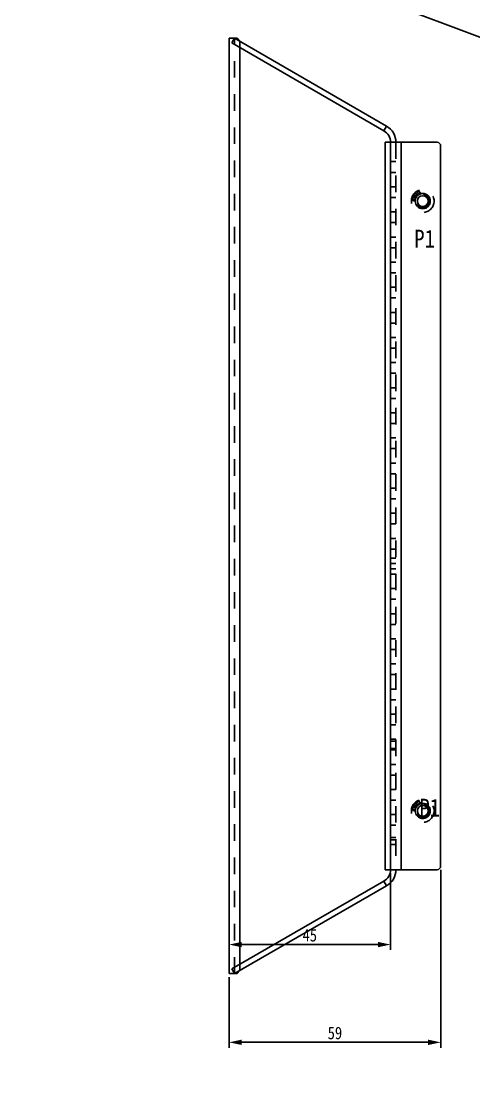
# Model space of a CAD drawing. Header units: millimetres. Extents: x -177 to 18421, y -5017 to 3255.
# Drawn here: x 9817.4 to 9943.7, y 139.8 to 435.2 of the extents above; entities that cross this region are included whole.
import ezdxf

# ---------------------------------------------------------------- set-up
doc = ezdxf.new("R2010")
doc.units = ezdxf.units.MM
doc.header["$LTSCALE"] = 46.255
doc.header["$PDMODE"] = 3
doc.header["$PDSIZE"] = 8
doc.linetypes.add('HIDDEN', pattern=[0.2, 0.1, -0.1])
doc.layers.get('0').update_dxf_attribs({"linetype": 'CONTINUOUS'})
doc.layers.get('Defpoints').update_dxf_attribs({"linetype": 'CONTINUOUS'})
doc.layers.add('02___PRT_ALL_AXES', color=7, linetype='CONTINUOUS')
doc.layers.add('DEFAULT_2', color=8, linetype='HIDDEN')
doc.styles.get("Standard").update_dxf_attribs({"font": 'txt', "width": 0.85})
doc.dimstyles.new('DIMSTYLE_1', dxfattribs={"dimtxt": 3.5, "dimasz": 3.5, "dimexe": 1.5, "dimexo": 1, "dimgap": 0.875, "dimtad": 1, "dimdsep": 46, "dimtxsty": 'Standard', "dimblk": '_FILLED', "dimcen": 0.09, "dimadec": 0, "dimazin": 0, "dimtp": 0.01, "dimtm": 0.01, "dimtfac": 1, "dimtofl": 0, "dimtmove": 0, "dimatfit": 3, "dimldrblk": '_FILLED', "dimfxl": 0, "dimtolj": 1, "dimarcsym": 0})

# ---------------------------------------------------------------- blocks, each defined once
blk = doc.blocks.new('_FILLED')
at = {"color": 0, "linetype": 'ByBlock'}
blk.add_solid([(0, 0), (-1, 0.214), (-1, -0.214)], dxfattribs=at)
blk = doc.blocks.new('*D165')
at = {"color": 0, "linetype": 'Continuous', "lineweight": -2, "transparency": 16777216}
for p, q in [((9920.41, 197.66), (9920.41, 176.28)), ((9875.41, 170.67), (9875.41, 179.28)), ((9916.91, 177.78), (9878.91, 177.78))]:
    blk.add_line(p, q, dxfattribs=at)
at = {"layer": 'Defpoints', "color": 0, "linetype": 'Continuous', "transparency": 16777216}
for p in [(9920.41, 198.66), (9875.41, 177.78), (9875.41, 169.67)]:
    blk.add_point(p, dxfattribs=at)
at = {"color": 0, "linetype": 'Continuous', "lineweight": -2, "transparency": 16777216, "xscale": 3.5, "yscale": 3.5, "zscale": 3.5, "rotation": 180}
blk.add_blockref('_FILLED', (9875.41, 177.78), dxfattribs=at)
at = {"color": 0, "linetype": 'Continuous', "lineweight": -2, "transparency": 16777216, "xscale": 3.5, "yscale": 3.5, "zscale": 3.5}
blk.add_blockref('_FILLED', (9920.41, 177.78), dxfattribs=at)
at = {"color": 0, "linetype": 'Continuous', "transparency": 16777216, "insert": (9897.91, 182.15), "char_height": 3.5, "width": 8.5, "attachment_point": 2}
blk.add_mtext('\\A1;45', dxfattribs=at)
blk = doc.blocks.new('*D166')
at = {"color": 0, "linetype": 'Continuous', "lineweight": -2, "transparency": 16777216}
for p, q in [((9934.41, 198.66), (9934.41, 149.03)), ((9875.41, 168.67), (9875.41, 149.03)), ((9878.91, 150.53), (9930.91, 150.53))]:
    blk.add_line(p, q, dxfattribs=at)
at = {"layer": 'Defpoints', "color": 0, "linetype": 'Continuous', "transparency": 16777216}
for p in [(9934.41, 199.66), (9875.41, 169.67), (9934.41, 150.53)]:
    blk.add_point(p, dxfattribs=at)
at = {"color": 0, "linetype": 'Continuous', "lineweight": -2, "transparency": 16777216, "xscale": 3.5, "yscale": 3.5, "zscale": 3.5, "rotation": 180}
blk.add_blockref('_FILLED', (9875.41, 150.53), dxfattribs=at)
at = {"color": 0, "linetype": 'Continuous', "lineweight": -2, "transparency": 16777216, "xscale": 3.5, "yscale": 3.5, "zscale": 3.5}
blk.add_blockref('_FILLED', (9934.41, 150.53), dxfattribs=at)
at = {"color": 0, "linetype": 'Continuous', "transparency": 16777216, "insert": (9904.91, 154.9), "char_height": 3.5, "width": 8.5, "attachment_point": 2}
blk.add_mtext('\\A1;59', dxfattribs=at)

msp = doc.modelspace()

# ---------------------------------------------------------------- linework, layer by layer
msp.add_line((3572.303, 2835.974), (11895.066, -305.175))
at = {"color": 3, "linetype": 'Continuous'}
for p, q in [((9875.406, 169.672), (9875.406, 430.404)), ((9875.406, 430.404), (9876.906, 430.404)), ((9876.156, 429.105), (9918.556, 404.625)), ((9878.406, 172.27), (9878.406, 427.806)), ((9918.906, 401.421), (9918.906, 198.655)), ((9920.406, 401.421), (9918.906, 401.421)), ((9920.406, 401.421), (9920.406, 198.655)), ((9921.906, 401.421), (9933.406, 401.421)), ((9923.406, 401.421), (9923.406, 198.655)), ((9934.406, 400.421), (9934.406, 199.655)), ((9920.406, 198.655), (9918.906, 198.655)), ((9921.906, 198.655), (9933.406, 198.655)), ((9918.556, 195.451), (9876.156, 170.971)), ((9875.406, 169.672), (9876.906, 169.672))]:
    msp.add_line(p, q, dxfattribs=at)
at = {"color": 7, "linetype": 'Continuous'}
for p, q in [((9876.156, 429.105), (9876.906, 430.404)), ((9876.906, 430.404), (9919.306, 405.925)), ((9876.906, 430.404), (9877.656, 430.404)), ((9877.656, 430.404), (9878.406, 429.538)), ((9918.556, 404.625), (9919.306, 405.925)), ((9920.406, 401.421), (9921.906, 401.421)), ((9920.406, 198.655), (9921.906, 198.655)), ((9918.556, 195.451), (9919.306, 194.152)), ((9919.306, 194.152), (9876.906, 169.672)), ((9876.156, 170.971), (9876.906, 169.672)), ((9876.906, 169.672), (9877.656, 169.672)), ((9877.656, 169.672), (9878.406, 170.538))]:
    msp.add_line(p, q, dxfattribs=at)
for centre, start, end in [((9916.706, 401.421), 0, 60), ((9916.706, 198.655), 300, 0)]:
    msp.add_arc(centre, 5.2, start, end, dxfattribs=at)
at = {"color": 3, "linetype": 'Continuous'}
for centre, radius, start, end in [((9916.706, 401.421), 3.7, 0, 60), ((9933.406, 400.421), 1, 0, 90), ((9916.706, 198.655), 3.7, 300, 0), ((9933.406, 199.655), 1, 270, 0)]:
    msp.add_arc(centre, radius, start, end, dxfattribs=at)
at = {"layer": '02___PRT_ALL_AXES', "color": 8, "linetype": 'HIDDEN'}
for centre, radius in [((9929.406, 385.038), 3.175), ((9929.406, 385.038), 2.11), ((9929.406, 385.038), 1.91), ((9929.406, 215.038), 3.175), ((9929.406, 215.038), 2.11), ((9929.406, 215.038), 1.91)]:
    msp.add_circle(centre, radius, dxfattribs=at)
at = {"layer": '02___PRT_ALL_AXES', "color": 3, "linetype": 'Continuous'}
for centre in [(9929.406, 385.038), (9929.406, 215.038)]:
    msp.add_circle(centre, 2.1, dxfattribs=at)
at = {"layer": '02___PRT_ALL_AXES', "color": 7, "linetype": 'Continuous'}
for centre in [(9929.406, 385.038), (9929.406, 215.038)]:
    msp.add_circle(centre, 1.5, dxfattribs=at)
at = {"layer": 'DEFAULT_2', "color": 8, "linetype": 'HIDDEN'}
for p, q in [((9876.906, 169.672), (9876.906, 430.404)), ((9878.406, 427.806), (9878.406, 429.538)), ((9921.906, 401.421), (9921.906, 198.655)), ((9921.906, 396.038), (9920.406, 396.038)), ((9920.406, 393.038), (9921.906, 393.038)), ((9920.406, 393.021), (9921.906, 393.021)), ((9920.406, 389.021), (9921.906, 389.021)), ((9927.153, 387.189), (9927.16, 387.254)), ((9927.155, 387.132), (9927.153, 387.189)), ((9927.181, 387.069), (9927.155, 387.132)), ((9927.16, 387.254), (9927.181, 387.303)), ((9927.216, 387.014), (9927.181, 387.069)), ((9927.261, 387.057), (9927.216, 387.014)), ((9927.233, 387.177), (9927.229, 387.144)), ((9927.229, 387.144), (9927.241, 387.096)), ((9927.263, 387.236), (9927.233, 387.177)), ((9927.241, 387.096), (9927.261, 387.057)), ((9927.255, 387.373), (9927.304, 387.392)), ((9927.318, 387.287), (9927.263, 387.236)), ((9927.304, 387.392), (9927.37, 387.396)), ((9927.378, 387.315), (9927.318, 387.287)), ((9927.37, 387.396), (9927.427, 387.391)), ((9927.411, 387.317), (9927.378, 387.315)), ((9927.458, 387.303), (9927.411, 387.317)), ((9927.427, 387.391), (9927.489, 387.362)), ((9927.496, 387.281), (9927.458, 387.303)), ((9927.489, 387.362), (9927.542, 387.324)), ((9927.555, 387.219), (9927.496, 387.281)), ((9927.522, 386.982), (9927.558, 387.017)), ((9927.581, 386.92), (9927.522, 386.982)), ((9927.542, 387.324), (9927.6, 387.262)), ((9927.596, 387.14), (9927.555, 387.219)), ((9927.558, 387.017), (9927.598, 387.084)), ((9927.617, 386.955), (9927.581, 386.92)), ((9927.598, 387.084), (9927.596, 387.14)), ((9927.6, 387.262), (9927.65, 387.192)), ((9927.7, 386.976), (9927.617, 386.955)), ((9927.65, 387.192), (9927.676, 387.129)), ((9927.676, 387.129), (9927.66, 387.055)), ((9927.66, 387.055), (9927.74, 387.043)), ((9927.748, 386.962), (9927.7, 386.976)), ((9927.74, 387.043), (9927.802, 387.014)), ((9927.825, 386.918), (9927.748, 386.962)), ((9927.802, 387.014), (9927.87, 386.961)), ((9927.819, 387.364), (9927.967, 387.457)), ((9927.875, 387.274), (9927.819, 387.364)), ((9927.87, 386.961), (9927.899, 386.93)), ((9928.023, 387.366), (9927.875, 387.274)), ((9927.967, 387.457), (9928.023, 387.366)), ((9928.055, 387.803), (9928.019, 387.894)), ((9928.578, 387.439), (9928.055, 387.803)), ((9928.473, 387.97), (9928.148, 387.84)), ((9928.148, 387.84), (9928.612, 387.522)), ((9928.312, 387.195), (9928.37, 387.219)), ((9928.356, 387.121), (9928.312, 387.195)), ((9928.434, 387.061), (9928.356, 387.121)), ((9928.37, 387.219), (9928.417, 387.169)), ((9928.417, 387.169), (9928.468, 387.143)), ((9928.496, 387.04), (9928.434, 387.061)), ((9928.436, 388.062), (9928.473, 387.97)), ((9928.468, 387.143), (9928.534, 387.147)), ((9928.585, 387.052), (9928.496, 387.04)), ((9928.534, 387.147), (9928.58, 387.165)), ((9928.633, 387.37), (9928.578, 387.439)), ((9928.58, 387.165), (9928.63, 387.208)), ((9928.631, 387.071), (9928.585, 387.052)), ((9928.612, 387.522), (9928.659, 387.472)), ((9928.63, 387.208), (9928.649, 387.262)), ((9928.693, 387.119), (9928.631, 387.071)), ((9928.649, 387.33), (9928.633, 387.37)), ((9928.649, 387.262), (9928.649, 387.33)), ((9928.659, 387.472), (9928.703, 387.398)), ((9928.724, 387.177), (9928.693, 387.119)), ((9928.703, 387.398), (9928.718, 387.358)), ((9928.718, 387.358), (9928.738, 387.274)), ((9928.738, 387.274), (9928.724, 387.177)), ((9920.406, 386.021), (9921.906, 386.021)), ((9926.257, 385.255), (9926.243, 385.318)), ((9926.254, 385.419), (9926.281, 385.478)), ((9926.314, 385.186), (9926.257, 385.255)), ((9926.281, 385.478), (9926.329, 385.524)), ((9926.416, 385.137), (9926.314, 385.186)), ((9926.329, 385.524), (9926.419, 385.564)), ((9926.38, 385.405), (9926.37, 385.306)), ((9926.37, 385.306), (9926.385, 385.254)), ((9926.407, 385.453), (9926.38, 385.405)), ((9926.385, 385.254), (9926.445, 385.21)), ((9926.453, 385.485), (9926.407, 385.453)), ((9926.499, 385.116), (9926.416, 385.137)), ((9926.419, 385.564), (9926.506, 385.58)), ((9926.445, 385.21), (9926.507, 385.19)), ((9926.519, 385.503), (9926.453, 385.485)), ((9926.507, 385.19), (9926.499, 385.116)), ((9926.506, 385.58), (9926.612, 385.569)), ((9927.372, 385.865), (9926.518, 386.357)), ((9926.583, 385.497), (9926.519, 385.503)), ((9926.55, 386.425), (9927.225, 386.036)), ((9926.643, 385.465), (9926.583, 385.497)), ((9926.612, 385.569), (9926.694, 385.535)), ((9927.225, 386.036), (9926.63, 386.58)), ((9926.682, 385.423), (9926.643, 385.465)), ((9926.68, 386.667), (9927.449, 386.426)), ((9926.698, 385.371), (9926.682, 385.423)), ((9926.69, 385.297), (9926.698, 385.371)), ((9926.705, 385.245), (9926.69, 385.297)), ((9926.694, 385.535), (9926.773, 385.476)), ((9926.695, 385.811), (9926.753, 385.976)), ((9926.795, 385.775), (9926.695, 385.811)), ((9926.742, 385.19), (9926.705, 385.245)), ((9926.822, 385.132), (9926.742, 385.19)), ((9926.747, 386.571), (9927.428, 385.962)), ((9927.615, 386.287), (9926.747, 386.571)), ((9926.753, 385.976), (9926.853, 385.94)), ((9926.773, 385.476), (9926.81, 385.422)), ((9927.449, 386.426), (9926.774, 386.815)), ((9926.853, 385.94), (9926.795, 385.775)), ((9926.81, 385.422), (9926.824, 385.358)), ((9926.817, 386.877), (9927.671, 386.384)), ((9926.824, 385.358), (9926.817, 385.283)), ((9926.817, 385.283), (9926.834, 385.244)), ((9926.905, 385.11), (9926.822, 385.132)), ((9926.834, 385.244), (9926.872, 385.202)), ((9926.872, 385.202), (9926.934, 385.182)), ((9926.99, 385.101), (9926.905, 385.11)), ((9926.934, 385.182), (9926.976, 385.178)), ((9926.976, 385.178), (9927.041, 385.184)), ((9927.076, 385.105), (9926.99, 385.101)), ((9927.023, 385.412), (9927.031, 385.486)), ((9927.064, 385.395), (9927.023, 385.412)), ((9927.031, 385.486), (9927.093, 385.467)), ((9927.041, 385.184), (9927.088, 385.216)), ((9927.104, 385.366), (9927.064, 385.395)), ((9927.166, 385.145), (9927.076, 385.105)), ((9927.088, 385.216), (9927.113, 385.251)), ((9927.093, 385.467), (9927.174, 385.421)), ((9927.121, 385.326), (9927.104, 385.366)), ((9927.113, 385.251), (9927.121, 385.326)), ((9927.213, 385.19), (9927.166, 385.145)), ((9927.174, 385.421), (9927.232, 385.364)), ((9927.24, 385.238), (9927.213, 385.19)), ((9927.232, 385.364), (9927.246, 385.3)), ((9927.246, 385.3), (9927.24, 385.238)), ((9927.428, 385.962), (9927.372, 385.865)), ((9927.591, 386.637), (9927.637, 386.68)), ((9927.659, 386.584), (9927.591, 386.637)), ((9927.671, 386.384), (9927.615, 386.287)), ((9927.637, 386.68), (9927.699, 386.651)), ((9927.754, 386.557), (9927.659, 386.584)), ((9927.699, 386.651), (9927.755, 386.646)), ((9927.819, 386.56), (9927.754, 386.557)), ((9927.755, 386.646), (9927.815, 386.674)), ((9927.815, 386.674), (9927.851, 386.708)), ((9927.898, 386.605), (9927.819, 386.56)), ((9927.854, 386.887), (9927.825, 386.918)), ((9927.851, 386.708), (9927.882, 386.767)), ((9927.88, 386.823), (9927.854, 386.887)), ((9927.882, 386.767), (9927.88, 386.823)), ((9927.916, 386.623), (9927.898, 386.605)), ((9927.899, 386.93), (9927.949, 386.86)), ((9927.964, 386.698), (9927.916, 386.623)), ((9927.949, 386.86), (9927.971, 386.764)), ((9927.971, 386.764), (9927.964, 386.698)), ((9920.406, 382.021), (9921.906, 382.021)), ((9920.406, 379.021), (9921.906, 379.021)), ((9920.406, 375.021), (9921.906, 375.021)), ((9920.406, 372.021), (9921.906, 372.021)), ((9920.406, 368.021), (9921.906, 368.021)), ((9920.406, 365.021), (9921.906, 365.021)), ((9920.406, 361.021), (9921.906, 361.021)), ((9920.406, 358.021), (9921.906, 358.021)), ((9920.406, 354.021), (9921.906, 354.021)), ((9920.406, 351.021), (9921.906, 351.021)), ((9920.406, 347.021), (9921.906, 347.021)), ((9920.406, 344.021), (9921.906, 344.021)), ((9920.406, 340.021), (9921.906, 340.021)), ((9920.406, 337.021), (9921.906, 337.021)), ((9920.406, 333.021), (9921.906, 333.021)), ((9920.406, 330.021), (9921.906, 330.021)), ((9920.406, 326.021), (9921.906, 326.021)), ((9920.406, 323.021), (9921.906, 323.021)), ((9920.406, 319.021), (9921.906, 319.021)), ((9920.406, 316.021), (9921.906, 316.021)), ((9920.406, 312.021), (9921.906, 312.021)), ((9920.406, 309.021), (9921.906, 309.021)), ((9920.406, 305.021), (9921.906, 305.021)), ((9920.406, 302.021), (9921.906, 302.021)), ((9920.406, 298.021), (9921.906, 298.021)), ((9920.406, 295.021), (9921.906, 295.021)), ((9920.406, 291.021), (9921.906, 291.021)), ((9920.406, 288.021), (9921.906, 288.021)), ((9920.406, 285.538), (9921.906, 285.538)), ((9920.406, 284.021), (9921.906, 284.021)), ((9921.906, 282.538), (9920.406, 282.538)), ((9920.406, 281.021), (9921.906, 281.021)), ((9920.406, 277.021), (9921.906, 277.021)), ((9920.406, 274.021), (9921.906, 274.021)), ((9920.406, 270.021), (9921.906, 270.021)), ((9920.406, 267.021), (9921.906, 267.021)), ((9920.406, 263.021), (9921.906, 263.021)), ((9920.406, 260.021), (9921.906, 260.021)), ((9920.406, 256.021), (9921.906, 256.021)), ((9920.406, 253.021), (9921.906, 253.021)), ((9920.406, 249.021), (9921.906, 249.021)), ((9920.406, 246.021), (9921.906, 246.021)), ((9920.406, 242.021), (9921.906, 242.021)), ((9920.406, 239.021), (9921.906, 239.021)), ((9920.406, 235.021), (9921.906, 235.021)), ((9921.906, 234.438), (9920.406, 234.438)), ((9920.406, 232.438), (9921.906, 232.438)), ((9920.406, 232.021), (9921.906, 232.021)), ((9920.406, 228.021), (9921.906, 228.021)), ((9920.406, 225.021), (9921.906, 225.021)), ((9920.406, 221.021), (9921.906, 221.021)), ((9920.406, 218.021), (9921.906, 218.021)), ((9927.372, 215.865), (9926.518, 216.357)), ((9926.55, 216.425), (9927.225, 216.036)), ((9927.225, 216.036), (9926.63, 216.58)), ((9926.68, 216.667), (9927.449, 216.426)), ((9926.695, 215.811), (9926.753, 215.976)), ((9926.795, 215.775), (9926.695, 215.811)), ((9926.747, 216.571), (9927.428, 215.962)), ((9927.615, 216.287), (9926.747, 216.571)), ((9926.753, 215.976), (9926.853, 215.94)), ((9927.449, 216.426), (9926.774, 216.815)), ((9926.853, 215.94), (9926.795, 215.775)), ((9926.817, 216.877), (9927.671, 216.384)), ((9927.153, 217.189), (9927.16, 217.254)), ((9927.155, 217.132), (9927.153, 217.189)), ((9927.181, 217.069), (9927.155, 217.132)), ((9927.16, 217.254), (9927.181, 217.303)), ((9927.216, 217.014), (9927.181, 217.069)), ((9927.261, 217.057), (9927.216, 217.014)), ((9927.233, 217.177), (9927.229, 217.144)), ((9927.229, 217.144), (9927.241, 217.096)), ((9927.263, 217.236), (9927.233, 217.177)), ((9927.241, 217.096), (9927.261, 217.057)), ((9927.255, 217.373), (9927.304, 217.392)), ((9927.318, 217.287), (9927.263, 217.236)), ((9927.304, 217.392), (9927.37, 217.396)), ((9927.378, 217.315), (9927.318, 217.287)), ((9927.37, 217.396), (9927.427, 217.391)), ((9927.428, 215.962), (9927.372, 215.865)), ((9927.411, 217.317), (9927.378, 217.315)), ((9927.458, 217.303), (9927.411, 217.317)), ((9927.427, 217.391), (9927.489, 217.362)), ((9927.496, 217.281), (9927.458, 217.303)), ((9927.489, 217.362), (9927.542, 217.324)), ((9927.555, 217.219), (9927.496, 217.281)), ((9927.522, 216.982), (9927.558, 217.017)), ((9927.581, 216.92), (9927.522, 216.982)), ((9927.542, 217.324), (9927.6, 217.262)), ((9927.596, 217.14), (9927.555, 217.219)), ((9927.558, 217.017), (9927.598, 217.084)), ((9927.617, 216.955), (9927.581, 216.92)), ((9927.591, 216.637), (9927.637, 216.68)), ((9927.659, 216.584), (9927.591, 216.637)), ((9927.598, 217.084), (9927.596, 217.14)), ((9927.6, 217.262), (9927.65, 217.192)), ((9927.671, 216.384), (9927.615, 216.287)), ((9927.7, 216.976), (9927.617, 216.955)), ((9927.637, 216.68), (9927.699, 216.651)), ((9927.65, 217.192), (9927.676, 217.129)), ((9927.754, 216.557), (9927.659, 216.584)), ((9927.676, 217.129), (9927.66, 217.055)), ((9927.66, 217.055), (9927.74, 217.043)), ((9927.699, 216.651), (9927.755, 216.646)), ((9927.748, 216.962), (9927.7, 216.976)), ((9927.74, 217.043), (9927.802, 217.014)), ((9927.825, 216.918), (9927.748, 216.962)), ((9927.819, 216.56), (9927.754, 216.557)), ((9927.755, 216.646), (9927.815, 216.674)), ((9927.802, 217.014), (9927.87, 216.961)), ((9927.815, 216.674), (9927.851, 216.708)), ((9927.819, 217.364), (9927.967, 217.457)), ((9927.875, 217.274), (9927.819, 217.364)), ((9927.898, 216.605), (9927.819, 216.56)), ((9927.854, 216.887), (9927.825, 216.918)), ((9927.851, 216.708), (9927.882, 216.767)), ((9927.88, 216.823), (9927.854, 216.887)), ((9927.87, 216.961), (9927.899, 216.93)), ((9928.023, 217.366), (9927.875, 217.274)), ((9927.882, 216.767), (9927.88, 216.823)), ((9927.916, 216.623), (9927.898, 216.605)), ((9927.899, 216.93), (9927.949, 216.86)), ((9927.964, 216.698), (9927.916, 216.623)), ((9927.949, 216.86), (9927.971, 216.764)), ((9927.971, 216.764), (9927.964, 216.698)), ((9927.967, 217.457), (9928.023, 217.366)), ((9928.055, 217.803), (9928.019, 217.894)), ((9928.578, 217.439), (9928.055, 217.803)), ((9928.473, 217.97), (9928.148, 217.84)), ((9928.148, 217.84), (9928.612, 217.522)), ((9928.312, 217.195), (9928.37, 217.219)), ((9928.356, 217.121), (9928.312, 217.195)), ((9928.434, 217.061), (9928.356, 217.121)), ((9928.37, 217.219), (9928.417, 217.169)), ((9928.417, 217.169), (9928.468, 217.143)), ((9928.496, 217.04), (9928.434, 217.061)), ((9928.436, 218.062), (9928.473, 217.97)), ((9928.468, 217.143), (9928.534, 217.147)), ((9928.585, 217.052), (9928.496, 217.04)), ((9928.534, 217.147), (9928.58, 217.165)), ((9928.633, 217.37), (9928.578, 217.439)), ((9928.58, 217.165), (9928.63, 217.208)), ((9928.631, 217.071), (9928.585, 217.052)), ((9928.612, 217.522), (9928.659, 217.472)), ((9928.63, 217.208), (9928.649, 217.262)), ((9928.693, 217.119), (9928.631, 217.071)), ((9928.649, 217.33), (9928.633, 217.37)), ((9928.649, 217.262), (9928.649, 217.33)), ((9928.659, 217.472), (9928.703, 217.398)), ((9928.724, 217.177), (9928.693, 217.119)), ((9928.703, 217.398), (9928.718, 217.358)), ((9928.718, 217.358), (9928.738, 217.274)), ((9928.738, 217.274), (9928.724, 217.177)), ((9920.406, 214.021), (9921.906, 214.021)), ((9926.257, 215.255), (9926.243, 215.318)), ((9926.254, 215.419), (9926.281, 215.478)), ((9926.314, 215.186), (9926.257, 215.255)), ((9926.281, 215.478), (9926.329, 215.524)), ((9926.416, 215.137), (9926.314, 215.186)), ((9926.329, 215.524), (9926.419, 215.564)), ((9926.38, 215.405), (9926.37, 215.306)), ((9926.37, 215.306), (9926.385, 215.254)), ((9926.407, 215.453), (9926.38, 215.405)), ((9926.385, 215.254), (9926.445, 215.21)), ((9926.453, 215.485), (9926.407, 215.453)), ((9926.499, 215.116), (9926.416, 215.137)), ((9926.419, 215.564), (9926.506, 215.58)), ((9926.445, 215.21), (9926.507, 215.19)), ((9926.519, 215.503), (9926.453, 215.485)), ((9926.507, 215.19), (9926.499, 215.116)), ((9926.506, 215.58), (9926.612, 215.569)), ((9926.583, 215.497), (9926.519, 215.503)), ((9926.643, 215.465), (9926.583, 215.497)), ((9926.612, 215.569), (9926.694, 215.535)), ((9926.682, 215.423), (9926.643, 215.465)), ((9926.698, 215.371), (9926.682, 215.423)), ((9926.69, 215.297), (9926.698, 215.371)), ((9926.705, 215.245), (9926.69, 215.297)), ((9926.694, 215.535), (9926.773, 215.476)), ((9926.742, 215.19), (9926.705, 215.245)), ((9926.822, 215.132), (9926.742, 215.19)), ((9926.773, 215.476), (9926.81, 215.422)), ((9926.81, 215.422), (9926.824, 215.358)), ((9926.824, 215.358), (9926.817, 215.283)), ((9926.817, 215.283), (9926.834, 215.244)), ((9926.905, 215.11), (9926.822, 215.132)), ((9926.834, 215.244), (9926.872, 215.202)), ((9926.872, 215.202), (9926.934, 215.182)), ((9926.99, 215.101), (9926.905, 215.11)), ((9926.934, 215.182), (9926.976, 215.178)), ((9926.976, 215.178), (9927.041, 215.184)), ((9927.076, 215.105), (9926.99, 215.101)), ((9927.023, 215.412), (9927.031, 215.486)), ((9927.064, 215.395), (9927.023, 215.412)), ((9927.031, 215.486), (9927.093, 215.467)), ((9927.041, 215.184), (9927.088, 215.216)), ((9927.104, 215.366), (9927.064, 215.395)), ((9927.166, 215.145), (9927.076, 215.105)), ((9927.088, 215.216), (9927.113, 215.251)), ((9927.093, 215.467), (9927.174, 215.421)), ((9927.121, 215.326), (9927.104, 215.366)), ((9927.113, 215.251), (9927.121, 215.326)), ((9927.213, 215.19), (9927.166, 215.145)), ((9927.174, 215.421), (9927.232, 215.364)), ((9927.24, 215.238), (9927.213, 215.19)), ((9927.232, 215.364), (9927.246, 215.3)), ((9927.246, 215.3), (9927.24, 215.238)), ((9920.406, 211.021), (9921.906, 211.021)), ((9920.406, 207.638), (9921.906, 207.638)), ((9920.406, 207.021), (9921.906, 207.021)), ((9921.906, 205.638), (9920.406, 205.638)), ((9878.406, 170.538), (9878.406, 172.27))]:
    msp.add_line(p, q, dxfattribs=at)
for centre in [(9929.406, 385.038), (9929.406, 215.038)]:
    msp.add_circle(centre, 1.8, dxfattribs=at)

# ---------------------------------------------------------------- texts
at = {"color": 2, "linetype": 'Continuous', "char_height": 5, "width": 8.5, "attachment_point": 1, "line_spacing_factor": 0.9}
for insert in [(9927.038, 377.064), (9928.472, 218.453)]:
    msp.add_mtext('P1', dxfattribs=dict(at, insert=insert))

# ---------------------------------------------------------------- dimensions: what is measured, and where the dimension line sits
at = {"color": 2, "linetype": 'Continuous'}
dim = msp.add_linear_dim(base=(9934.406, 150.529), p1=(9875.406, 169.672), p2=(9934.406, 199.655), dimstyle='DIMSTYLE_1', dxfattribs=at)
dim.commit()
dim.dimension.update_dxf_attribs({"geometry": '*D166', "text_midpoint": (9904.906, 150.529), "dimtype": 160})
dim = msp.add_linear_dim(base=(9875.406, 177.776), p1=(9920.406, 198.655), p2=(9875.406, 169.672), angle=180, dimstyle='DIMSTYLE_1', dxfattribs=at)
dim.commit()
dim.dimension.update_dxf_attribs({"geometry": '*D165', "text_midpoint": (9897.906, 177.776), "dimtype": 160})

doc.saveas('drawing.dxf')
